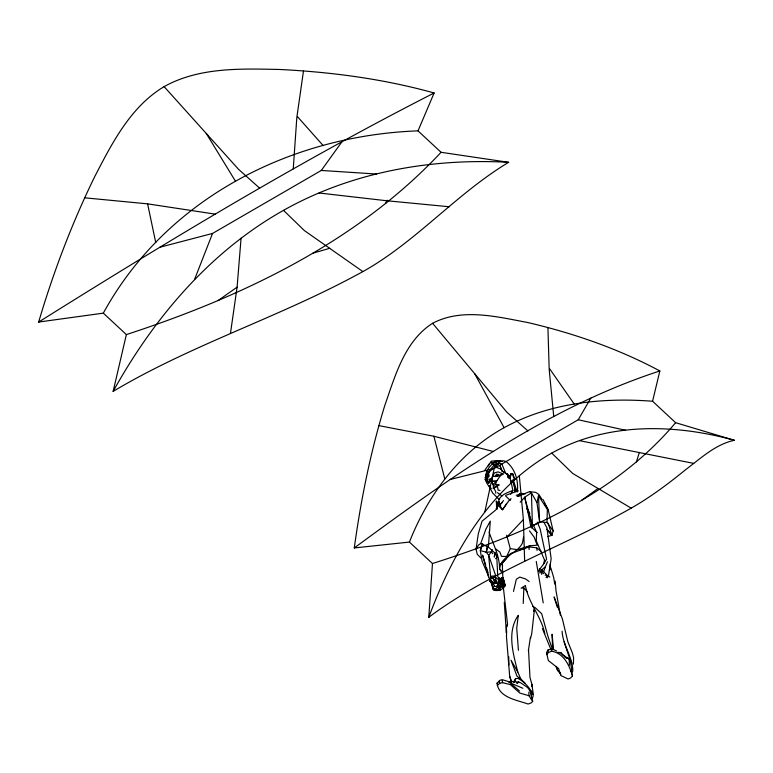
<?xml version="1.0" encoding="UTF-8"?>
<svg xmlns="http://www.w3.org/2000/svg" width="773" height="773" viewBox="0 0 773 773"><rect width="100%" height="100%" fill="white"/><g stroke="black" fill="none" stroke-linecap="round" stroke-linejoin="round"><path stroke-width="1.16" d="M544.501 562.193L544.53 560.029L536.259 540.81L536.646 532.288L533.186 524.732M502.75 585.267L502.064 581.557L500.508 578.735L501.146 581.518L500.025 581.934L500.286 578.378L498.933 578.127L497.145 586.804L496.479 586.871M493.377 485.647L495.619 484.342L499.029 484.98L495.3 486.304L493.309 488.575L493.377 485.647L491.792 481.888L492.469 476.487L494.42 472.902L498.141 471.878L503.165 473.984L500.266 475.743L492.469 476.487L492.169 479.096L488.497 483.038C485.135 476.69 489.599 470.119 493.773 465.433L498.421 464.08L500.218 461.404L503.068 460.756L505.919 461.404C514.857 468.303 518.393 479.762 517.456 490.72M541.67 574.416L541.805 569.807L545.351 566.773L547.497 561.797M547.757 536.607L551.864 535.283L553.159 530.954L546.975 522.48L547.352 509.465L538.501 495.696L536.964 502.634L539.593 521.814L530.925 526.819L537.158 532.52M573.382 664.171L573.605 657.755L572.397 652.953L567.894 641.89L562.377 618.893L554.096 596.92L557.294 607.23M489.676 486.806C482.226 480.12 485.859 469.598 492.459 463.848L490.459 462.389L491.522 461.085L500.431 460.563M523.215 603.471L523.852 587.886L521.137 588.185L525.398 585.47C528.471 603.095 541.119 616.236 544.83 633.638M531.457 695.594L531.65 691.101M531.843 686.608L531.95 684.366L529.959 677.467L528.558 650.296M549.97 569.894L550.289 563.865M495.619 558.724L496.962 557.256L495.773 553.835L488.381 547.042L490.295 521.118L485.859 529.234L480.729 543.545L478.526 545.11L476.062 549.149L477.26 554.328L481.415 558.483M293.247 168.949L296.832 117.419L303.47 71.077M428.793 617.279L432.474 563.527L409.429 542.076L354.285 547.941C360.914 499.802 370.528 451.963 384.79 405.477C395.196 375.881 404.511 341.193 432.58 323.288C462.041 307.751 496.826 316.746 527.679 322.515C573.46 333.192 618.352 348.72 659.852 370.953L652.576 401.245L675.621 422.686L734.35 440.291C715.402 444.34 700.782 458.36 685.719 469.607C668.442 483.666 650.586 497.116 631.193 508.141C564.541 546.018 490.613 571.102 428.793 617.279C452.321 553.729 488.517 490.256 548.53 454.939C604.544 422.164 673.457 423.42 734.35 440.291M500.508 578.735L502.064 581.557L500.807 586.562L503.387 588.137L505.069 585.876L503.001 577.615L502.006 577.74L502.17 581.953L503.619 584.958L503.387 588.137L499.764 590.417L495.86 590.562L493.29 589.702L491.763 583.161L490.343 580.948L489.753 581.122L491.763 583.161M230.451 333.492L237.098 287.15L241.07 238.19M530.423 637.281L528.346 650.895M499.687 505.648L498.672 503.484C497.744 495.599 507.059 492.759 512.866 490.449L511.069 481.782L512.412 480.033M497.996 585.364L498.933 578.127M534.356 610.119L531.756 633.57L530.491 638.556M533.67 611.404L533.93 609.124M496.759 589.809L498.498 589.615L500.846 583.596L499.136 582.919L496.334 586.775L494.295 585.934L493.338 582.861M506.663 630.681L506.47 636.604L509.678 676.249L511.33 681.979M507.243 626.333L507.532 624.159L503.271 586.775M492.304 549.622L491.473 551.854L488.662 555.285L490.555 576.291L495.764 575.788L488.662 555.285L486.265 552.222L487.077 546.511M476.062 549.149L478.274 533.95L482.072 521.147L495.677 510.064M499.116 580.079L495.561 577.325L496.633 583.47L495.222 579.557L495.561 577.325L492.343 577.441L495.995 582.89L493.416 583.712L490.343 580.948L491.676 581.17L494.391 583.344L495.995 582.89L492.343 577.441M494.865 553.603L494.314 557.062L495.174 552.473M495.619 484.342L495.995 482.139L500.266 475.743M528.819 692.212L529.022 695.739L532.684 701.353L531.244 702.86L528.114 704.039C516.982 700 498.72 697.71 497.01 683.206L500.073 680.192L502.334 679.718L511.765 682.569L508.576 681.805L515.079 681.303L517.205 683.148L519.118 682.124M523.524 537.129L522.413 543.09C517.156 554.019 500.904 555.516 499.542 568.976L501.851 572.648M549.806 577.025L547.265 575.47L541.805 569.807L539.883 573.093L540.288 568.513L543.844 563.691L544.53 560.029M489.599 530.365L489.203 532.442C493.184 544.337 499.802 556.106 499.542 568.976L501.165 570.551M500.189 506.73L500.74 503.89L503.552 500.566M484.864 511.755L494.208 468.428L578.243 419.758L590.881 397.979M513.485 591.422L516.345 579.257L519.765 577.102L525.379 578.842L529.138 581.509M511.156 473.511L510.054 478.371L511.117 482.429L511.813 482.835L514.847 479.192L512.644 473.598L510.972 473.549L509.765 476.526L510.054 478.371L510.972 473.549L512.644 473.598L513.253 476.487M496.962 557.256L497.493 554.946M113.148 391.389L126.366 334.583C242.094 296.851 356.768 242.403 441.064 152.3L508.634 162.32C454.138 194.989 412.743 246.027 355.87 275.381C276.869 317.974 190.371 345.289 113.148 391.389C152.919 319.636 207.724 254.269 279.343 212.73C348.285 172.601 429.566 157.963 508.634 162.32M490.971 581.972L493.29 589.702L498.498 589.615L500.846 583.596L499.136 582.919M499.764 590.417L500.807 586.562L502.74 586.176L503.387 588.137L502.064 581.557L502.74 586.176M538.752 571.363L539.573 568.532M482.526 543.873L480.323 550.589L486.265 552.222L488.275 545.323M38.65 322.051C53.347 272.222 71.85 223.465 94.644 176.766C112.037 143.189 130.521 106.732 164.118 86.624C199.096 67.116 240.818 68.662 279.604 69.473C331.704 72.034 383.814 78.962 434.126 92.982L418.019 130.859C290.194 135.507 165.953 198.709 103.321 313.142L38.65 322.051C167.78 241.195 298.301 162.166 434.126 92.982M636.45 461.954L639.348 452.379M485.831 480.787L484.951 479.115L485.637 479.685L486.507 478.931L488.169 479.386L485.328 477.598L487.425 470.776L488.894 472.139L485.328 477.598L488.797 483.038L486.739 482.168M495.899 508.924L496.971 508.856L498.121 505.281L496.334 501.281L496.691 509.378M532.636 524.819L531.602 527.882L531.438 524.848M543.786 571.363L545.351 566.773M570.947 671.602L571.653 669.631L570.087 659.195M495.928 589.441L497.957 587.026L499.368 583.306M194.535 279.517L212.536 233.446L321.288 170.447L341.946 141.768M482.874 544.076L480.323 550.589L482.081 561.227L488.739 576.503M510.982 498.566L510.219 500.469L505.629 495.976L505.774 495.309L518.335 490.855M508.489 477.318L510.257 478.41L510.238 475.424L510.257 478.41L508.296 477.782L507.88 474.332L502.035 471.057L499.947 465.607L502.035 471.057L507.194 474.303L508.286 476.062M513.919 682.53L515.581 678.597L517.987 678.394C524.761 682.037 530.21 688.144 533.225 695.13L532.829 697.391L531.312 698.956M514.016 682.269L515.581 678.597M409.429 542.076C427.401 496.363 457.896 454.205 501.049 429.421C546.637 403.148 600.901 397.264 652.576 401.245M495.425 548.714L499.899 552.086L501.445 556.328L506.673 556.56L510.277 548.617L506.644 535.187M498.672 503.484L499.493 501.764M512.663 481.086L511.813 482.835L512.596 481.318M571.972 672.771L572.803 671.08C572.938 657.127 562.696 645.291 562.126 631.241M385.485 203.589L387.186 200.217M541.081 551.217L536.694 547.796L528.78 546.888L512.518 553.072M507.532 624.159L506.528 626.082L506.373 632.845L504.286 602.37M495.174 476.535L496.498 474.129L498.604 474.545L495.174 476.535L503.165 473.984M494.295 585.934L492.855 588.514L495.435 588.582M493.309 488.575L499.029 484.98M510.634 494.276L512.866 490.449M546.076 577.479L547.265 575.47L545.11 575.141M543.844 563.691L546.588 559.121L540.182 529.128L537.264 522.133M488.227 466.051L490.459 462.389L495.474 462.573L497.967 463.471L499.88 460.998L502.237 461.442M546.859 654.673L548.134 652.663L551.564 651.233C563.691 652.992 569.498 665.466 572.484 675.998L570.377 678.134L568.097 678.974L560.898 675.563L558.579 668.548L548.328 660.557L546.472 652.412M506.286 504.044L502.489 509.794L498.121 505.281L496.334 501.281L500.672 506.238M547.178 577.837L548.415 576.059L551.159 558.753L546.917 527.814L544.134 522.654M546.975 651.513L548.202 649.764L548.134 652.663M484.893 470.119L489.483 463.587M509.765 499.484L502.489 509.794L499.165 504.643L502.054 502.817M500.286 578.378L500.025 581.934M506.131 558.898L502.257 563.43L500.798 564.135L511.523 553.265M675.621 422.686C613.81 496.208 521.901 535.1 432.474 563.527M520.2 502.208L524.664 497.223L531.428 492.884L536.964 502.634M488.894 472.139L497.802 464.428L495.474 462.573L498.421 464.08L498.546 462.698L500.218 461.404M487.193 478.381L489.174 476.245L488.227 471.578M507.069 536.897L523.379 519.543L519.311 475.579M490.555 576.291L491.039 578.098L490.353 578.803L491.676 581.17M495.57 582.127L493.416 583.712M497.329 685.516L499.696 683.284L502.566 682.675L510.315 684.578L519.823 693.052L529.022 695.739M511.117 482.429L514.847 479.192L513.456 477.443M354.285 547.941C449.074 478.381 546.888 407.661 659.852 370.953M506.673 556.56L511.359 553.149M581.914 500.092L598.051 488.478M218.034 300.591L237.098 287.15M485.328 477.598L487.763 475.965L487.715 474.989M503.619 584.958L504.798 584.204L503.001 577.615L501.609 577.875L502.015 581.257M492.99 481.135L491.792 481.888L492.826 484.41L495.995 482.139L492.99 481.135L497.532 480.468M516.934 683.071L518.741 681.989M522.674 549.159L529.785 545.815L537.196 545.178L534.259 537.312L529.476 530.858M497.01 683.206L497.802 682.839M547.728 650.267L551.777 648.711L556.715 651.059M542.037 499.464L538.82 494.44L535.699 492.362L529.592 491.638L517.176 496.479L521.688 495.271M521.92 493.28L518.934 494.372L521.862 493.676L525.109 493.957M519.833 549.767L521.988 548.994M502.006 577.74L504.595 583.161L502.943 578.774M529.785 545.815L517.543 549.7L510.277 548.617M516.248 495.338L521.862 493.676M312.978 253.148L329.665 248.317M159.856 247.244L212.536 233.446M492.459 463.848L493.773 465.433L497.802 464.428M450.186 479.473L494.208 468.428M493.821 579.856L495.222 579.557M504.073 581.644L502.17 581.953L504.798 584.204L505.069 585.876M494.305 461.481L499.88 460.998M486.265 552.222L491.473 551.854L492.836 553.777M557.903 652.509L561.034 652.547L562.338 654.518L569.585 659.456L571.614 662.587M507.88 474.332L507.194 474.303L508.296 477.782M500.228 581.48L501.146 581.518M491.039 578.098L488.855 578.001L482.545 555.062L485.715 565.16M321.288 170.447L376.635 174.041M546.975 522.48L539.593 521.814L538.501 495.696M449.258 206.758L386.326 200.709L319.085 192.999M84.672 197.811L147.604 203.859L215.232 214.14M497.957 587.026L499.851 587.374M499.996 490.459L498.083 490.101L497.783 487.734L496.372 486.178M693.7 463.385L579.586 440.668M378.867 425.623L433.885 436.252L493.474 451.529M578.243 419.758L625.56 430.261M516.808 681.834L520.741 682.81L529.186 688.598M558.067 652.315L560.995 653.137L566.445 658.229L568.174 658.383L565.024 657.06M490.343 580.948L493.019 581.837M493.773 465.433L495.464 467.037L501.687 469.443M522.819 688.241L510.083 682.83L519.543 691.033M532.491 606.409L535.042 607.559L541.699 613.743L548.144 636.981L552.666 649.958L552.077 634.208L553.526 649.494M480.729 543.545L488.381 547.042M499.339 462.998L502.073 464.496L505.329 472.545M631.183 508.141L572.667 473.424L551.758 453.113M529.592 491.638L531.428 492.884L532.423 525.534L527.167 508.45L524.664 497.223L532.423 525.534M362.721 271.487L304.349 230.557L283.507 210.353M520.847 679.061L517.05 676.298L511.011 660.171L517.784 671.998L520.847 679.061L525.186 683.264M497.522 492.701L501.986 496.005M259.67 188.168L238.538 169.306L164.108 86.634M527.92 430.928L506.856 412.173L432.571 323.288M418.019 130.859L441.064 152.3M103.321 313.142L126.366 334.583M543.603 573.643L542.095 572.155L541.805 569.807M499.01 499.397L492.662 493L489.096 486.594M501.89 581.006L497.764 576.677L496.865 558.531M297.692 116.916L323.201 145.624M555.932 666.452L557.71 670.577L560.338 673.641M523.852 587.886L527.428 592.05M493.203 462.824L495.029 464.988L495.464 467.037M546.83 529.205L551.864 535.283L548.134 523.099M547.255 529.718L551.864 535.283M549.854 369.079L574.165 403.979M489.309 485.589L491.328 488.71M206.256 133.449L235.176 180.737M544.482 503.581L548.154 509.765L553.159 530.954M527.911 687.545L530.075 691.391L532.684 701.353M486.507 478.931L488.797 483.038M493.744 487.802L495.725 491.609L495.754 493.251M474.641 373.62L504.112 427.682M527.766 511.687L527.167 508.45L529.834 513.678M543.071 499.59L548.154 509.765M498.392 581.393L499.358 583.46M542.424 628.7L550.917 649.504M496.334 501.281L497.02 503.001M489.821 580.301L490.362 581.798M517.166 492.053L513.311 480.014L515.224 491.58L513.832 483.251M564.126 641.822L569.72 658.741M509.678 676.249L511.224 680.626M556.396 666.452L557.71 670.577M486.42 567.401L488.178 573.006M550.772 567.778L553.7 577.518L554.753 584.166M517.784 671.998C513.233 653.881 506.605 631.995 518.277 615.366L516.731 628.169L518.432 650.315M433.885 436.252L444.784 478.922M536.259 561.459L543.216 602.882M147.604 203.859L155.75 242.616M527.167 508.45L530.925 526.819M560.377 615.192L556.038 591.007L555.188 581.132M551.168 648.972L551.564 651.233M572.126 673.901L572.484 675.998M560.464 673.022L560.754 674.713M502.634 566.107L502.257 563.43L502.865 577.74M536.694 547.796L537.061 550.386M528.78 546.888L529.167 549.564M499.348 680.82L499.696 683.284M502.257 680.356L502.566 682.675M531.95 684.366L533.264 694.289M553.748 416.618L549.188 369.465L547.922 327.704M496.614 501.677L496.971 508.856M569.092 658.142L569.44 665.186M500.556 583.315L500.643 585.229M523.379 519.543L524.654 561.314M508.731 656.654L508.885 664.896M490.053 478.912L489.212 481.357L492.169 479.096L490.053 478.912"/></g></svg>
